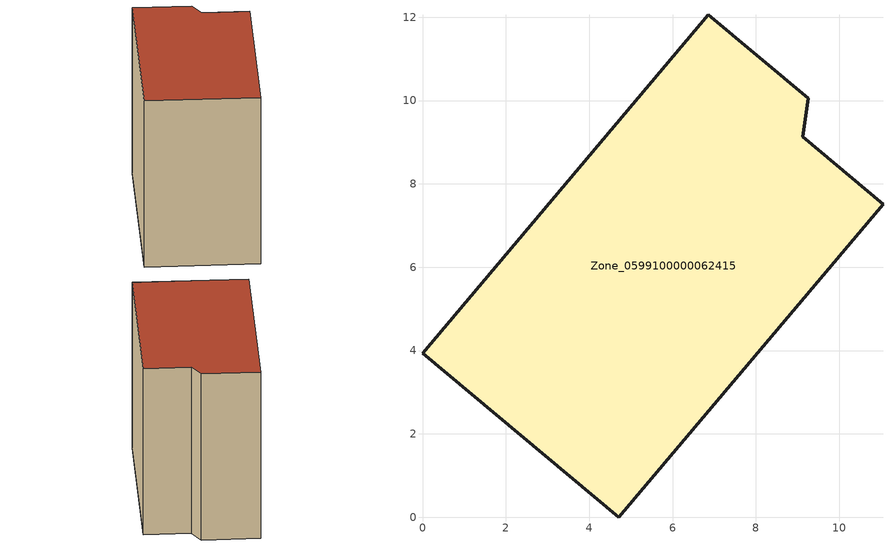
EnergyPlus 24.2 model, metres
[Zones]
Zone_0599100000062415
 floor ground (C_G): 0,3.93 6.86,12.06 9.26,10.05 9.12,9.13 11.05,7.51 4.71,0 z0
 wall outside (C_F): 4.71,0 11.05,7.51 9.12,9.13 9.26,10.05 6.86,12.06 0,3.93 4.71,0 z0:9.8
 roof outside (C_R): 6.86,12.06 0,3.93 4.71,0 11.05,7.51 9.12,9.13 9.26,10.05 z9.8
[BUILDING]
Pand.0599100000062415: North Axis=0; Terrain=City; Loads Convergence Tolerance Value=0.04; Temperature Convergence Tolerance Value=0.4; Solar Distribution=FullExterior; Maximum Number of Warmup Days=25; Minimum Number of Warmup Days=1
[Site:Location]
Rotterdam.The.Hague.AP_ZH_NLD Design_Conditions: Latitude=51.96; Longitude=4.45; Time Zone=1; Elevation=-4.5
[SITE:GROUNDTEMPERATURE:BUILDINGSURFACE]
18, 18, 18, 18, 18, 18, 18, 18, 18, 18, 18, 18
[MATERIAL] Thermal Absorptance=0.9; Solar Absorptance=0.7; Visible Absorptance=0.7
Name | Roughness | Thickness | Conductivity | Density | Specific Heat
G.TI.1946-1964 | MediumSmooth | 0.15 | 1 | 540 | 1210
F.TI.1946-1964 | Rough | 0.3 | 0.857143 | 1920 | 840
R.TI.1946-1964 | MediumRough | 0.2 | 0.277778 | 1500 | 1000
[CONSTRUCTION]
C_G: G.TI.1946-1964
C_F: F.TI.1946-1964
C_R: R.TI.1946-1964
[ZONE]
Zone_0599100000062415: Type=1; Multiplier=1; Ceiling Height=Autocalculate; Volume=Autocalculate; Floor Area=autocalculate; Part of Total Floor Area=Yes
[ZONEINFILTRATION:DESIGNFLOWRATE]
Infil_Zone_0599100000062415: Zone or ZoneList or Space or SpaceList=Zone_0599100000062415; Schedule=AlwaysOn; Design Flow Rate Calculation Method=Flow/Area; Flow Rate per Floor Area=0.003; Constant Term Coefficient=1; Temperature Term Coefficient=0; Velocity Term Coefficient=0; Velocity Squared Term Coefficient=0
[HVACTEMPLATE:ZONE:IDEALLOADSAIRSYSTEM]
Zone_0599100000062415: Maximum Heating Supply Air Temperature=50; Minimum Cooling Supply Air Temperature=13; Maximum Heating Supply Air Humidity Ratio=0.0156; Minimum Cooling Supply Air Humidity Ratio=0.0077; Heating Limit=NoLimit; Cooling Limit=NoLimit; Dehumidification Control Type=ConstantSensibleHeatRatio; Cooling Sensible Heat Ratio=0.7; Dehumidification Setpoint=60; Humidification Control Type=None; Humidification Setpoint=30; Outdoor Air Method=None; Outdoor Air Flow Rate per Person=0.00944; Outdoor Air Flow Rate per Zone Floor Area=0; Outdoor Air Flow Rate per Zone=0; Demand Controlled Ventilation Type=None; Outdoor Air Economizer Type=NoEconomizer; Heat Recovery Type=None; Sensible Heat Recovery Effectiveness=0.7; Latent Heat Recovery Effectiveness=0.65
[ZONECONTROL:THERMOSTAT]
ThermostatControl_Zone_0599100000062415: Zone or ZoneList=Zone_0599100000062415; Control Type Schedule=DualSetpointControlType; Control 1=Thermostat_Zone_0599100000062415; Temperature Difference Between Cutout And Setpoint=0
[THERMOSTATSETPOINT:DUALSETPOINT]
Thermostat_Zone_0599100000062415: Heating Setpoint Temperature Schedule=HeatingSetpoint_Zone_0599100000062415; Cooling Setpoint Temperature Schedule=CoolingSetpoint_Zone_0599100000062415
[SCHEDULE:COMPACT]
HeatingSetpoint_Zone_0599100000062415: Through: 12/31, For: AllDays, Until: 24:00, 21
CoolingSetpoint_Zone_0599100000062415: Through: 12/31, For: AllDays, Until: 24:00, 24
DualSetpointControlType: Through: 12/31, For: AllDays, Until: 24:00, 4
AlwaysOn: Through: 12/31, For: AllDays, Until: 24:00, 1
